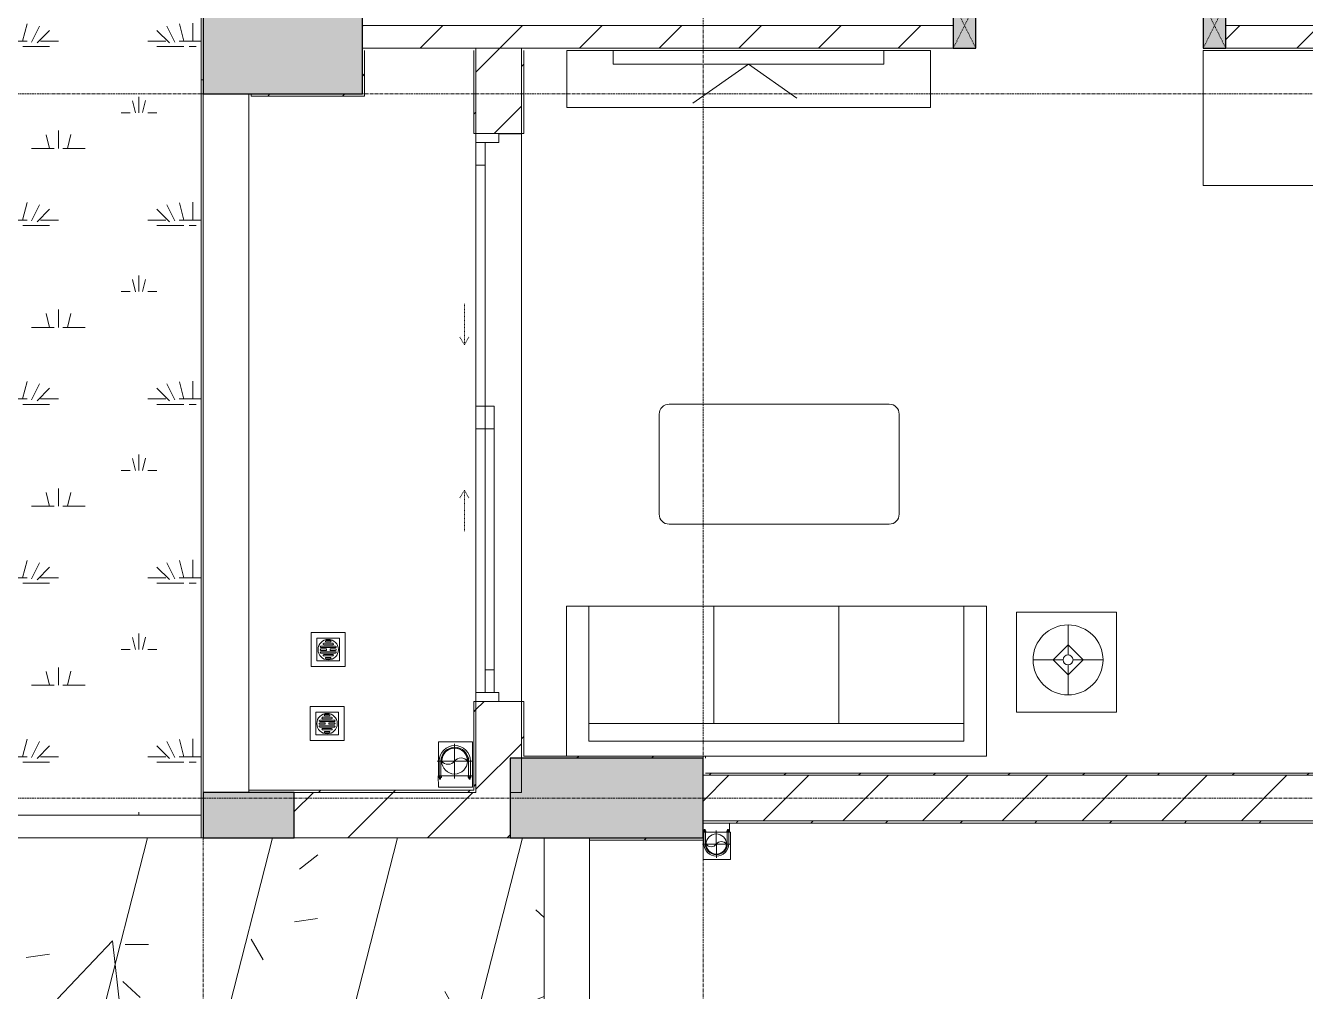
# Model space of a CAD drawing. Header units: millimetres. Extents: x 5121 to 246734, y -48180 to 129206.
# Drawn here: x 105171 to 110803, y 69086 to 73337 of the extents above; entities that cross this region are included whole.
import ezdxf

# ---------------------------------------------------------------- set-up
doc = ezdxf.new("R2010")
doc.units = ezdxf.units.MM
for name, pattern in [('Dash', [6, 3, -3]), ('Grid Line', [22.225, 12.7, -3.175, 3.175, -3.175]), ('IMPORT-CENTER _3_', [10.16, 6.35, -1.27, 1.27, -1.27])]:
    doc.linetypes.add(name, pattern=pattern)
for name, color, linetype, lineweight in [('0-1', 7, 'Continuous', 5), ('A-DETL-THIN', 151, 'Continuous', 9), ('A-DOOR', 31, 'Continuous', 9), ('A-DOOR-FRAM', 31, 'Continuous', 9), ('A-DOOR-HDLN', 31, 'Dash', 9), ('A-FLOR-1', 50, 'Continuous', 9), ('A-FLOR-PATT', 8, 'Continuous', 9), ('A-WALL', 113, 'Continuous', 9), ('A-WALL-1', 250, 'Continuous', 18), ('A-WALL-2', 50, 'Continuous', 9), ('A-WALL-FNSH-1', 50, 'Continuous', 9), ('A-WALL-PATT-1', 9, 'Continuous', 9), ('A-WALL-PATT-2', 50, 'Continuous', 9), ('A-WALL-PATT-3', 111, 'Continuous', 9), ('G-IMPT', 8, 'Continuous', 9), ('G-IMPT-2', 8, 'IMPORT-CENTER _3_', 9), ('I-FURN', 30, 'Continuous', 9), ('I-FURN-1', 253, 'Continuous', 9), ('M-EQPM', 50, 'Continuous', 9), ('M-EQPM-1', 253, 'Continuous', 9), ('S-COLS-1', 7, 'Continuous', 5), ('S-COLS-2', 10, 'Continuous', 25), ('S-COLS-3', 50, 'Continuous', 9), ('S-COLS-4', 253, 'Continuous', 9), ('S-COLS-HDLN-1', 50, 'Dash', 9), ('S-GRID-1', 1, 'Grid Line', 9)]:
    doc.layers.add(name, color=color, linetype=linetype, lineweight=lineweight)
pattern_1 = [(45, (0, 0), (-175.3625, 175.3625), [])]
pattern_2 = [(45, (0, 0), (-164.40233, 164.40233), [])]

# ---------------------------------------------------------------- blocks, each defined once
blk = doc.blocks.new('NCV_TKTC_KET CAU_rvt-1-TKCS_MB TỔNG THỂ TẦNG 1')
at = {"layer": 'S-COLS-1'}
for points in [[(106366.7, 73036.9), (106652.6, 73036.9), (106652.6, 73386.9), (105952.6, 73386.9), (105952.6, 73036.9), (106152.6, 73036.9)], [(107752.6, 69761.9), (108152.6, 69761.9), (108152.6, 70111.9), (107302.6, 70111.9), (107302.6, 69761.9), (107654.3, 69761.9)], [(105952.4, 69761.9), (106352.4, 69761.9), (106352.4, 69961.9), (105952.4, 69961.9), (105952.4, 69835.3)]]:
    blk.add_hatch(color=256, dxfattribs=at).paths.add_polyline_path(points)
at = {"layer": 'S-COLS-2'}
for p, q in [((105952.6, 73386.9), (105952.6, 73036.9)), ((106652.6, 73036.9), (106652.6, 73386.9)), ((105952.6, 73036.9), (106652.6, 73036.9)), ((108152.6, 70111.9), (107302.6, 70111.9)), ((107302.6, 70111.9), (107302.6, 69761.9)), ((108152.6, 69761.9), (108152.6, 70111.9)), ((106352.4, 69961.9), (105952.4, 69961.9)), ((105952.4, 69961.9), (105952.4, 69761.9)), ((106352.4, 69761.9), (106352.4, 69961.9)), ((105952.4, 69761.9), (106352.4, 69761.9)), ((107302.6, 69761.9), (108152.6, 69761.9))]:
    blk.add_line(p, q, dxfattribs=at)
blk = doc.blocks.new('HE BEP A1 - HE BEP A 2-842831-TKCS_MB TỔNG THỂ TẦNG 1')
at = {"layer": 'I-FURN'}
for p, q in [((662.4, 594.4), (0, 594.4)), ((0, 594.4), (0, 0)), ((662.4, 0), (662.4, 594.4)), ((662.4, 594.4), (3700, 594.4)), ((662.4, 0), (662.4, 594.4)), ((3700, 594.4), (3700, 0)), ((3700, 594.4), (3700, 0)), ((3175.6, 513.2), (2394, 513.2)), ((844.9, 120.7), (844.9, 476.9)), ((862.4, 494.4), (1706.9, 494.4)), ((1541.1, 452.3), (1528.6, 445.1)), ((1724.4, 476.9), (1724.4, 120.7)), ((2364, 483.2), (2364, 111.2)), ((3205.6, 483.2), (3205.6, 111.2)), ((876.4, 408.9), (1346.8, 408.9)), ((1298.3, 440.1), (924.9, 440.1)), ((1644.4, 423.2), (1459, 423.2)), ((1602.7, 313.4), (1523.8, 418.4)), ((1566.6, 443.1), (1618.1, 322.3)), ((2474.5, 410.3), (2470.1, 405.9)), ((2470.1, 405.9), (2499.2, 376.7)), ((2503.6, 381.1), (2474.5, 410.3)), ((2692.1, 413), (2663, 383.9)), ((2667.3, 379.5), (2696.5, 408.6)), ((2696.5, 408.6), (2692.1, 413)), ((2873.2, 408.6), (2877.5, 413)), ((2902.3, 379.5), (2873.2, 408.6)), ((2877.5, 413), (2906.7, 383.9)), ((3066, 381.1), (3095.1, 410.3)), ((3099.5, 405.9), (3070.4, 376.7)), ((3095.1, 410.3), (3099.5, 405.9)), ((871.5, 386.8), (871.5, 182.3)), ((871.5, 380.9), (1351.6, 380.9)), ((871.5, 352.9), (1351.6, 352.9)), ((1351.6, 182.3), (1351.6, 386.8)), ((1405.6, 369.9), (1405.6, 183.2)), ((1697.8, 183.2), (1697.8, 369.9)), ((2499.2, 376.7), (2503.6, 381.1)), ((2663, 383.9), (2667.3, 379.5)), ((2906.7, 383.9), (2902.3, 379.5)), ((3070.4, 376.7), (3066, 381.1)), ((871.5, 324.9), (1351.6, 324.9)), ((871.5, 296.9), (1351.6, 296.9)), ((1618.1, 322.3), (1602.7, 313.4)), ((871.5, 268.9), (1351.6, 268.9)), ((871.5, 240.9), (1351.6, 240.9)), ((871.5, 212.9), (1351.6, 212.9)), ((871.5, 184.9), (1351.6, 184.9)), ((2467.4, 188.3), (2496.5, 217.4)), ((2471.8, 183.9), (2467.4, 188.3)), ((2500.9, 213), (2471.8, 183.9)), ((2496.5, 217.4), (2500.9, 213)), ((2660.2, 215.8), (2664.6, 220.2)), ((2689.3, 186.7), (2660.2, 215.8)), ((2664.6, 220.2), (2693.7, 191.1)), ((2693.7, 191.1), (2689.3, 186.7)), ((2905, 220.2), (2875.9, 191.1)), ((2875.9, 191.1), (2880.3, 186.7)), ((2880.3, 186.7), (2909.4, 215.8)), ((2909.4, 215.8), (2905, 220.2)), ((3073.1, 217.4), (3068.7, 213)), ((3068.7, 213), (3097.9, 183.9)), ((3102.3, 188.3), (3073.1, 217.4)), ((3097.9, 183.9), (3102.3, 188.3)), ((877.9, 156.9), (1345.2, 156.9)), ((924.9, 128.9), (1298.3, 128.9)), ((1459, 129.9), (1644.4, 129.9)), ((2451.6, 122.3), (2451.6, 118.3)), ((2484.1, 122.3), (2451.6, 122.3)), ((2451.6, 118.3), (2484.1, 118.3)), ((2484.1, 118.3), (2484.1, 122.3)), ((3085.5, 118.3), (3085.5, 122.3)), ((3085.5, 122.3), (3118, 122.3)), ((3118, 118.3), (3085.5, 118.3)), ((3118, 122.3), (3118, 118.3)), ((1706.9, 103.2), (862.4, 103.2)), ((3175.6, 81.2), (2394, 81.2)), ((0, 0), (662.4, 0)), ((3700, 0), (662.4, 0))]:
    blk.add_line(p, q, dxfattribs=at)
for centre, radius in [((1485.9, 449.9), 17.8), ((1592.6, 449.9), 17.8), ((2581.9, 298.5), 142.6), ((2581.9, 298.5), 131.3), ((2987.7, 298.5), 142.6), ((2987.7, 298.5), 131.3), ((1552.8, 316.6), 22.2), ((2581.9, 298.5), 87.2), ((2581.9, 298.5), 43.6), ((2987.7, 298.5), 87.2), ((2987.7, 298.5), 43.6), ((2581.9, 298.5), 30.9), ((2987.7, 298.5), 30.9)]:
    blk.add_circle(centre, radius, dxfattribs=at)
for centre, radius, start, end in [((2394, 483.2), 30, 90, 180), ((3175.6, 483.2), 30, 360, 90), ((862.4, 476.9), 17.5, 90, 180), ((1549.9, 436.9), 17.8, 20.5379, 119.9521), ((1706.9, 476.9), 17.5, 0, 90), ((924.9, 386.8), 53.3, 90, 180), ((1298.3, 386.8), 53.3, 360, 90), ((1459, 369.9), 53.3, 90, 180), ((1537.5, 429.7), 17.8, 119.9521, 219.4618), ((1644.4, 369.9), 53.3, 360, 90), ((924.9, 182.3), 53.3, 180, 270), ((1298.3, 182.3), 53.3, 270, 360), ((1459, 183.2), 53.3, 180, 270), ((1644.4, 183.2), 53.3, 270, 360), ((862.4, 120.7), 17.5, 180, 270), ((1706.9, 120.7), 17.5, 270, 360), ((2485.1, 120.7), 33.5, 163.9419, 180), ((2485.1, 120.7), 33.5, 180, 196.0581), ((2476.6, 123.1), 24.7, 145.204, 163.9419), ((2467.8, 120.3), 11.6, 9.9102, 170.0898), ((2467.8, 120.3), 11.6, 189.7177, 350.2823), ((2471.3, 126.9), 18.1, 120.7976, 145.204), ((2467.9, 132.6), 11.5, 90, 120.7976), ((2467.9, 132.6), 11.5, 59.2024, 90), ((2464.5, 126.9), 18.1, 34.796, 59.2024), ((2459.1, 123.1), 24.7, 16.0581, 34.796), ((2450.6, 120.7), 33.5, 0, 16.0581), ((2450.6, 120.7), 33.5, 343.9419, 0), ((3119, 120.7), 33.5, 163.9419, 180), ((3119, 120.7), 33.5, 180, 196.0581), ((3110.5, 123.1), 24.7, 145.204, 163.9419), ((3105.2, 126.9), 18.1, 120.7976, 145.204), ((3101.8, 120.3), 11.6, 9.9102, 170.0898), ((3101.8, 120.3), 11.6, 189.7177, 350.2823), ((3101.8, 132.6), 11.5, 90, 120.7976), ((3101.8, 132.6), 11.5, 59.2024, 90), ((3098.4, 126.9), 18.1, 34.796, 59.2024), ((3093, 123.1), 24.7, 16.0581, 34.796), ((3084.5, 120.7), 33.5, 0, 16.0581), ((3084.5, 120.7), 33.5, 343.9419, 0), ((2394, 111.2), 30, 180, 270), ((2476.6, 118.2), 24.7, 196.0581, 214.796), ((2471.3, 114.5), 18.1, 214.796, 239.2024), ((2467.9, 108.8), 11.5, 239.2024, 270), ((2467.9, 108.8), 11.5, 270, 300.7976), ((2464.5, 114.5), 18.1, 300.7976, 325.204), ((2459.1, 118.2), 24.7, 325.204, 343.9419), ((3110.5, 118.2), 24.7, 196.0581, 214.796), ((3105.2, 114.5), 18.1, 214.796, 239.2024), ((3101.8, 108.8), 11.5, 239.2024, 270), ((3101.8, 108.8), 11.5, 270, 300.7976), ((3098.4, 114.5), 18.1, 300.7976, 325.204), ((3093, 118.2), 24.7, 325.204, 343.9419), ((3175.6, 111.2), 30, 270, 0)]:
    blk.add_arc(centre, radius, start, end, dxfattribs=at)
at = {"layer": 'I-FURN-1'}
for p, q in [((3700, 594.4), (0, 594.4)), ((0, 594.4), (0, 0)), ((3700, 0), (3700, 594.4)), ((0, 0), (3700, 0))]:
    blk.add_line(p, q, dxfattribs=at)
blk = doc.blocks.new('G1_SOF - BO TRU - 100x200-V76-TKCS_MB TỔNG THỂ TẦNG 1')
at = {"layer": 'S-COLS-3'}
blk.add_hatch(color=256, dxfattribs=at).paths.add_polyline_path([(50, 0), (50, 100), (-50, 100), (-50, -100), (50, -100)])
at = {"layer": 'S-COLS-2'}
for p, q in [((-50, 100), (-50, -100)), ((50, -100), (50, 100)), ((-50, -100), (50, -100))]:
    blk.add_line(p, q, dxfattribs=at)
at = {"layer": 'S-COLS-HDLN-1'}
for p, q in [((50, 100), (-50, -100)), ((-50, 100), (50, -100))]:
    blk.add_line(p, q, dxfattribs=at)
blk = doc.blocks.new('G1_SOF - BO TRU - 100x200-V74-TKCS_MB TỔNG THỂ TẦNG 1')
at = {"layer": 'S-COLS-3'}
blk.add_hatch(color=256, dxfattribs=at).paths.add_polyline_path([(50, -100), (50, 100), (-50, 100), (-50, -100), (-44.8, -100)])
at = {"layer": 'S-COLS-2'}
for p, q in [((50, 100), (-50, 100)), ((-50, 100), (-50, -100)), ((50, -100), (50, 100)), ((-50, -100), (50, -100))]:
    blk.add_line(p, q, dxfattribs=at)
at = {"layer": 'S-COLS-HDLN-1'}
for p, q in [((50, 100), (-50, -100)), ((-50, 100), (50, -100))]:
    blk.add_line(p, q, dxfattribs=at)
blk = doc.blocks.new('LOBBY_SOFA_1 - LOBBY_SOFA_1-V144-TKCS_MB TỔNG THỂ TẦNG 1')
at = {"layer": 'I-FURN'}
for p, q in [((-2556, 0), (-2556, -660)), ((-1320, 0), (-2556, 0)), ((-708, -660), (-708, 0)), ((-2457, -66), (-2457, -660)), ((-807, -66), (-2457, -66)), ((-807, -660), (-807, -66)), ((-807, -143), (-2457, -143)), ((-1907, -143), (-1907, -660)), ((-1357, -143), (-1357, -660)), ((-3128.2, -193.5), (-2688.2, -193.5)), ((-3128.2, -633.5), (-3128.2, -193.5)), ((-2688.2, -193.5), (-2688.2, -633.5)), ((-2915.4, -269), (-2915.4, -401)), ((-2915.4, -357), (-2981.4, -423)), ((-2849.4, -423), (-2915.4, -357)), ((-2937.4, -423), (-3069.4, -423)), ((-2981.4, -423), (-2915.4, -489)), ((-2915.4, -489), (-2849.4, -423)), ((-2915.4, -445), (-2915.4, -577)), ((-2893.4, -423), (-2761.4, -423)), ((-2688.2, -633.5), (-3128.2, -633.5)), ((-2556, -660), (-708, -660)), ((-2172.3, -1064.5), (-2172.3, -1504.5)), ((-1160.3, -1020.5), (-2128.3, -1020.5)), ((-1116.3, -1504.5), (-1116.3, -1064.5)), ((-2128.3, -1548.5), (-1160.3, -1548.5))]:
    blk.add_line(p, q, dxfattribs=at)
for radius in [154, 22]:
    blk.add_circle((-2915.4, -423), radius, dxfattribs=at)
for centre, start, end in [((-2128.3, -1064.5), 90, 180), ((-1160.3, -1064.5), 0, 90), ((-2128.3, -1504.5), 180, 270), ((-1160.3, -1504.5), 270, 0)]:
    blk.add_arc(centre, 44, start, end, dxfattribs=at)
at = {"layer": 'I-FURN-1'}
for p, q in [((-1320, 0), (-2556, 0)), ((-2556, 0), (-2556, -660)), ((-708, -660), (-708, 0)), ((-2688.2, -193.5), (-3128.2, -193.5)), ((-3128.2, -193.5), (-3128.2, -633.5)), ((-2688.2, -633.5), (-2688.2, -193.5)), ((-3128.2, -633.5), (-2688.2, -633.5)), ((-2556, -660), (-708, -660)), ((-2172.3, -1064.5), (-2172.3, -1504.5)), ((-1160.3, -1020.5), (-2128.3, -1020.5)), ((-1116.3, -1504.5), (-1116.3, -1064.5)), ((-2128.3, -1548.5), (-1160.3, -1548.5))]:
    blk.add_line(p, q, dxfattribs=at)
for centre, start, end in [((-2128.3, -1064.5), 90, 180), ((-1160.3, -1064.5), 0, 90), ((-2128.3, -1504.5), 180, 270), ((-1160.3, -1504.5), 270, 0)]:
    blk.add_arc(centre, 44, start, end, dxfattribs=at)
blk = doc.blocks.new('RES_BAN AN - RES_BAN AN-V101-TKCS_MB TỔNG THỂ TẦNG 1')
at = {"layer": 'I-FURN-1'}
for p, q in [((1600, 0), (0, 0)), ((0, 0), (0, -250)), ((1600, -250), (1600, 0)), ((0, -250), (1600, -250))]:
    blk.add_line(p, q, dxfattribs=at)
blk = doc.blocks.new('KE TIVI-2 - KE TIVI-2-V102-TKCS_MB TỔNG THỂ TẦNG 1')
at = {"layer": 'I-FURN-1'}
for p, q in [((-595.6, 0), (-595.6, -60)), ((595.6, 0), (-595.6, 0)), ((595.6, -60), (595.6, 0)), ((-595.6, -60), (595.6, -60)), ((0, -60), (-245.7, -232.1)), ((213, -209.1), (0, -60))]:
    blk.add_line(p, q, dxfattribs=at)
blk = doc.blocks.new('THU NUOC - THU NUOC-V73-TKCS_MB TỔNG THỂ TẦNG 1')
at = {"layer": 'M-EQPM-1'}
for p, q in [((-66.3, -70.6), (-66.3, 79.4)), ((-66.3, 79.4), (83.7, 79.4)), ((83.7, 79.4), (83.7, -70.6)), ((58.7, 54.4), (-41.3, 54.4)), ((-41.3, 54.4), (-41.3, -45.6)), ((-23.3, 19.6), (40.9, 19.6)), ((40.9, 13.6), (-23.3, 13.6)), ((-23.3, 7.2), (0.7, 7.2)), ((0.7, 1.2), (-23.3, 1.2)), ((-11, 32.1), (28.5, 32.1)), ((28.5, 26.1), (-11, 26.1)), ((-1.1, 44.5), (18.5, 44.5)), ((18.5, 38.5), (-1.1, 38.5)), ((0.7, 7.2), (0.7, 1.2)), ((16.7, 1.2), (16.7, 7.2)), ((16.7, 7.2), (40.9, 7.2)), ((40.9, 1.2), (16.7, 1.2)), ((58.7, -45.6), (58.7, 54.4)), ((-41.3, -45.6), (58.7, -45.6)), ((-23.3, -4.8), (40.9, -4.8)), ((40.9, -10.8), (-23.3, -10.8)), ((-11, -17.3), (28.5, -17.3)), ((28.5, -23.3), (-11, -23.3)), ((-1.1, -29.6), (18.5, -29.6)), ((18.5, -35.6), (-1.1, -35.6)), ((83.7, -70.6), (-66.3, -70.6))]:
    blk.add_line(p, q, dxfattribs=at)
for centre, radius, start, end in [((8.7, 4.4), 45, 0, 180), ((8.7, 4.4), 45, 360, 180), ((8.7, 4.4), 45, 180, 0), ((8.7, 4.4), 45, 180, 360), ((-23.3, 16.6), 3, 90, 270), ((-23.3, 4.2), 3, 90, 270), ((-11, 29.1), 3, 90, 270), ((-1.1, 41.5), 3, 90, 270), ((18.5, 41.5), 3, 270, 90), ((28.5, 29.1), 3, 270, 90), ((40.9, 16.6), 3, 270, 90), ((40.9, 4.2), 3, 270, 90), ((-23.3, -7.8), 3, 90, 270), ((-11, -20.3), 3, 90, 270), ((-1.1, -32.6), 3, 90, 270), ((18.5, -32.6), 3, 270, 90), ((28.5, -20.3), 3, 270, 90), ((40.9, -7.8), 3, 270, 90)]:
    blk.add_arc(centre, radius, start, end, dxfattribs=at)
blk = doc.blocks.new('NCV_TKTC_TANG 1_rvt-1-TKCS_MB TỔNG THỂ TẦNG 1')
at = {"layer": 'A-WALL-PATT-1'}
h = blk.add_hatch(dxfattribs=at)
h.set_pattern_fill('FP_2', color=256, style=0, pattern_type=2)
h.set_pattern_definition(pattern_1)
h.paths.add_polyline_path([(106652.6, 73236.9), (109252.6, 73236.9), (109252.6, 73336.9), (106652.6, 73336.9)])
h = blk.add_hatch(dxfattribs=at)
h.set_pattern_fill('FP_2', color=256, style=0, pattern_type=2)
h.set_pattern_definition(pattern_1)
h.paths.add_polyline_path([(112166.6, 73236.9), (112252.6, 73236.9), (112252.6, 73336.9), (110452.6, 73336.9), (110452.6, 73236.9), (111922.9, 73236.9)])
at = {"layer": 'A-WALL-PATT-2'}
h = blk.add_hatch(dxfattribs=at)
h.set_pattern_fill('FP_10', color=256, style=0, pattern_type=2)
h.set_pattern_definition(pattern_2)
h.paths.add_polyline_path([(106662.6, 73036.9), (106662.6, 73226.9), (106652.6, 73226.9), (106652.6, 73036.9)])
h = blk.add_hatch(dxfattribs=at)
h.set_pattern_fill('FP_10', color=256, style=0, pattern_type=2)
h.set_pattern_definition(pattern_2)
h.paths.add_polyline_path([(107152.6, 69961.9), (107152.4, 70362.4), (107142.6, 70361.9), (107142.6, 69961.9)])
h.paths.add_polyline_path([(107152.6, 72862.4), (107149.7, 73226.9), (107142.6, 73226.9), (107142.6, 72862.4)])
h = blk.add_hatch(dxfattribs=at)
h.set_pattern_fill('FP_10', color=256, style=0, pattern_type=2)
h.set_pattern_definition(pattern_2)
h.paths.add_polyline_path([(107362.6, 70121.9), (107362.6, 70362.4), (107352.6, 70361.9), (107352.6, 70121.9)])
h.paths.add_polyline_path([(107362.6, 72862.4), (107362.6, 73226.9), (107352.6, 73226.9), (107352.6, 72862.4)])
h = blk.add_hatch(dxfattribs=at)
h.set_pattern_fill('FP_10', color=256, style=0, pattern_type=2)
h.set_pattern_definition(pattern_2)
h.paths.add_polyline_path([(106162.6, 73026.9), (106662.6, 73026.9), (106662.6, 73036.9), (106162.6, 73036.9)])
h = blk.add_hatch(dxfattribs=at)
h.set_pattern_fill('FP_10', color=256, style=0, pattern_type=2)
h.set_pattern_definition(pattern_2)
h.paths.add_polyline_path([(107390.6, 70111.9), (108162.6, 70111.9), (108159.6, 70121.9), (107352.6, 70121.9), (107352.6, 70111.9)])
h = blk.add_hatch(dxfattribs=at)
h.set_pattern_fill('FP_10', color=256, style=0, pattern_type=2)
h.set_pattern_definition(pattern_2)
h.paths.add_polyline_path([(111542.6, 70036.9), (111542.6, 70046.9), (108162.6, 70046.9), (108162.6, 70036.9), (111305.6, 70036.9)])
h = blk.add_hatch(dxfattribs=at)
h.set_pattern_fill('FP_10', color=256, style=0, pattern_type=2)
h.set_pattern_definition(pattern_2)
h.paths.add_polyline_path([(106366.7, 69961.9), (107142.6, 69961.9), (107142.6, 69971.9), (106152.6, 69971.9), (106152.6, 69961.9), (106352.4, 69961.9)])
h = blk.add_hatch(dxfattribs=at)
h.set_pattern_fill('FP_10', color=256, style=0, pattern_type=2)
h.set_pattern_definition(pattern_2)
h.paths.add_polyline_path([(111052.6, 69826.9), (111552.6, 69826.9), (111552.6, 69836.9), (108152.6, 69835.3), (108152.6, 69826.9), (110352.6, 69826.9)])
h = blk.add_hatch(dxfattribs=at)
h.set_pattern_fill('FP_10', color=256, style=0, pattern_type=2)
h.set_pattern_definition(pattern_2)
h.paths.add_polyline_path([(108148.1, 69751.9), (108152.6, 69751.9), (108152.6, 69761.9), (107652.6, 69761.9), (107652.6, 69751.9), (107752.6, 69751.9)])
at = {"layer": 'A-FLOR-1'}
for p, q in [((107352.6, 72860.3), (107252.6, 72860.3)), ((107352.6, 72861.9), (107352.6, 70362.4)), ((107352.6, 70362.4), (107352.6, 72860.3)), ((107152.6, 71561.9), (107152.6, 70401.9))]:
    blk.add_line(p, q, dxfattribs=at)
at = {"layer": 'A-WALL-1'}
for p, q in [((109252.6, 73336.9), (106652.6, 73336.9)), ((106652.6, 73336.9), (106652.6, 73236.9)), ((112252.6, 73336.9), (110452.6, 73336.9)), ((106652.6, 73236.9), (109252.6, 73236.9)), ((106652.6, 73226.9), (106652.6, 73036.9)), ((106662.6, 73036.9), (106662.6, 73226.9)), ((107142.6, 73226.9), (107142.6, 72862.4)), ((107152.6, 72862.4), (107152.6, 73226.9)), ((107352.6, 73226.9), (107352.6, 72862.4)), ((107362.6, 72862.4), (107362.6, 73226.9)), ((110452.6, 73236.9), (112252.6, 73236.9)), ((106652.6, 73036.9), (106162.6, 73036.9)), ((106162.6, 73036.9), (106162.6, 73026.9)), ((106162.6, 73026.9), (106662.6, 73026.9)), ((106662.6, 73026.9), (106662.6, 73036.9)), ((107142.6, 72862.4), (107152.6, 72862.4)), ((107352.6, 72862.4), (107362.6, 72862.4)), ((107142.6, 70362.4), (107142.6, 69971.9)), ((107152.6, 70362.4), (107142.6, 70362.4)), ((107152.6, 69961.9), (107152.6, 70361.9)), ((107352.6, 70362.4), (107352.6, 70121.9)), ((107362.6, 70362.4), (107352.6, 70362.4)), ((107362.6, 70121.9), (107362.6, 70362.4)), ((107352.6, 70121.9), (107352.6, 70111.9)), ((108162.6, 70121.9), (107362.6, 70121.9)), ((108162.6, 70111.9), (108162.6, 70121.9)), ((107352.6, 70111.9), (108152.6, 70111.9)), ((111542.6, 70046.9), (108162.6, 70046.9)), ((108162.6, 70036.9), (111542.6, 70036.9)), ((107142.6, 69971.9), (106152.6, 69971.9)), ((106152.6, 69971.9), (106152.6, 69961.9)), ((106152.6, 69961.9), (107142.6, 69961.9)), ((107142.6, 69961.9), (107152.6, 69961.9)), ((111552.6, 69836.9), (108152.6, 69836.9)), ((108152.6, 69836.9), (108152.6, 69826.9)), ((108162.6, 69826.9), (111542.6, 69826.9)), ((108152.6, 69761.9), (107652.6, 69761.9)), ((107652.6, 69761.9), (107652.6, 69751.9)), ((107652.6, 69751.9), (108152.6, 69751.9))]:
    blk.add_line(p, q, dxfattribs=at)
at = {"layer": 'A-WALL-2'}
for p, q in [((107452.6, 68636.9), (107452.6, 69761.9)), ((107652.6, 69751.9), (107652.6, 68636.9))]:
    blk.add_line(p, q, dxfattribs=at)
at = {"layer": 'I-FURN-1'}
for name, p in [('RES_BAN AN - RES_BAN AN-V101-TKCS_MB TỔNG THỂ TẦNG 1', (107552.2, 73226.9)), ('KE TIVI-2 - KE TIVI-2-V102-TKCS_MB TỔNG THỂ TẦNG 1', (108352.2, 73226.9)), ('HE BEP A1 - HE BEP A 2-842831-TKCS_MB TỔNG THỂ TẦNG 1', (110352.6, 72632.6))]:
    blk.add_blockref(name, p, dxfattribs=at)
at = {"layer": 'I-FURN-1', "rotation": 180}
blk.add_blockref('LOBBY_SOFA_1 - LOBBY_SOFA_1-V144-TKCS_MB TỔNG THỂ TẦNG 1', (106842.6, 70121.9), dxfattribs=at)
at = {"layer": 'M-EQPM-1'}
blk.add_blockref('THU NUOC - THU NUOC-V73-TKCS_MB TỔNG THỂ TẦNG 1', (106493.8, 70585.8), dxfattribs=at)
at = {"layer": 'S-COLS-4'}
for name, p in [('G1_SOF - BO TRU - 100x200-V76-TKCS_MB TỔNG THỂ TẦNG 1', (109302.6, 73336.9)), ('G1_SOF - BO TRU - 100x200-V74-TKCS_MB TỔNG THỂ TẦNG 1', (110402.6, 73336.9))]:
    blk.add_blockref(name, p, dxfattribs=at)
blk = doc.blocks.new('TKTC_XREF_251221_MB TANG 1 - TKTC_XREF_260130_MB TANG 1_dwg_THU NUOC - THU NUOC-444531-TKCS_MB TẦNG 1-4202120-TKCS_MB TỔNG THỂ TẦNG 1')
at = {"layer": 'M-EQPM'}
for p, q in [((-23.3, 10.8), (40.9, 10.8)), ((40.9, 4.8), (-23.3, 4.8)), ((-11, 23.3), (28.5, 23.3)), ((28.5, 17.3), (-11, 17.3)), ((-1.1, 35.6), (18.5, 35.6)), ((18.5, 29.6), (-1.1, 29.6)), ((-23.3, -13.6), (40.9, -13.6)), ((40.9, -19.6), (-23.3, -19.6)), ((-11, -26.1), (28.5, -26.1)), ((28.5, -32.1), (-11, -32.1)), ((-1.1, -38.5), (18.5, -38.5)), ((18.5, -44.5), (-1.1, -44.5))]:
    blk.add_line(p, q, dxfattribs=at)
at = {"layer": 'M-EQPM', "flags": 128}
for points in [[(83.7, -79.4), (83.7, 70.6), (-66.3, 70.6), (-66.3, -79.4)], [(58.7, -54.4), (58.7, 45.6), (-41.3, 45.6), (-41.3, -54.4)]]:
    blk.add_lwpolyline(points, close=True, dxfattribs=at)
for points in [[(-23.3, -1.2), (0.7, -1.2), (0.7, -7.2), (-23.3, -7.2)], [(40.9, -7.2), (16.7, -7.2), (16.7, -1.2), (40.9, -1.2)]]:
    blk.add_lwpolyline(points, dxfattribs=at)
at = {"layer": 'M-EQPM'}
for centre, radius, start, end in [((8.7, -4.4), 45, 360, 180), ((8.7, -4.4), 45, 360, 180), ((-23.3, 7.8), 3, 90, 270), ((-11, 20.3), 3, 90, 270), ((-1.1, 32.6), 3, 90, 270), ((18.5, 32.6), 3, 270, 90), ((28.5, 20.3), 3, 270, 90), ((40.9, 7.8), 3, 270, 90), ((8.7, -4.4), 45, 180, 360), ((8.7, -4.4), 45, 180, 360), ((-23.3, -4.2), 3, 90, 270), ((-23.3, -16.6), 3, 90, 270), ((-11, -29.1), 3, 90, 270), ((-1.1, -41.5), 3, 90, 270), ((18.5, -41.5), 3, 270, 90), ((28.5, -29.1), 3, 270, 90), ((40.9, -4.2), 3, 270, 90), ((40.9, -16.6), 3, 270, 90)]:
    blk.add_arc(centre, radius, start, end, dxfattribs=at)
blk = doc.blocks.new('TKTC_XREF_251221_MB TANG 1 - TKTC_XREF_260130_MB TANG 1_dwg_CUM U_DN100-V206-TKCS_MB TỔNG THỂ TẦNG 1')
at = {"layer": 'G-IMPT'}
for p, q in [((-79.1, 66.6), (-79.1, 63.4)), ((-76.6, 66.6), (-76.6, 63.4)), ((-74.6, 66.6), (-74.6, 63.4)), ((-72.7, 69.3), (-72.7, 60.7)), ((-66.9, 67.9), (-71.7, 67.9)), ((-66.9, 62.1), (-71.7, 62.1)), ((-65, 69), (0, 69)), ((-79.1, -63.4), (-79.1, -66.6)), ((-76.6, -63.4), (-76.6, -66.6)), ((-74.6, -63.4), (-74.6, -66.6)), ((-72.7, -60.7), (-72.7, -69.3)), ((-66.9, -62.1), (-71.7, -62.1)), ((-66.9, -67.9), (-71.7, -67.9)), ((-65, -69), (0, -69))]:
    blk.add_line(p, q, dxfattribs=at)
at = {"layer": 'G-IMPT', "flags": 128}
for points in [[(-66.9, 70.8), (-66.9, 72.7), (-65, 72.7), (-65, 57.3), (-66.9, 57.3), (-66.9, 59.2)], [(-72.7, 67.6), (-78.1, 67.6), (-78.1, 62.4), (-72.7, 62.4)], [(-71.7, 59.2), (-66.9, 59.2), (-66.9, 70.8), (-71.7, 70.8)], [(-65, 61), (0, 61), (0, 57)], [(-72.7, -62.4), (-78.1, -62.4), (-78.1, -67.6), (-72.7, -67.6)], [(-71.7, -70.8), (-66.9, -70.8), (-66.9, -59.2), (-71.7, -59.2)], [(-66.9, -59.2), (-66.9, -57.3), (-65, -57.3), (-65, -72.7), (-66.9, -72.7), (-66.9, -70.8)], [(-65, -61), (0, -61), (0, -57)]]:
    blk.add_lwpolyline(points, dxfattribs=at)
at = {"layer": 'G-IMPT'}
for centre, radius, start, end in [((-78.1, 66.6), 0.96, 90, 180), ((-78.1, 63.4), 0.96, 180, 270), ((-71.1, 69.3), 1.56, 112.61986, 247.38014), ((-67.9, 65), 4.8, 143.1301, 216.8699), ((-71.1, 60.7), 1.56, 112.61986, 247.38014), ((0, 0), 69, 270, 90), ((0, 0), 61, 270, 90), ((0, 0), 57, 270, 90), ((-78.1, -63.4), 0.96, 90, 180), ((-78.1, -66.6), 0.96, 180, 270), ((-71.1, -60.7), 1.56, 112.61986, 247.38014), ((-67.9, -65), 4.8, 143.1301, 216.8699), ((-71.1, -69.3), 1.56, 112.61986, 247.38014)]:
    blk.add_arc(centre, radius, start, end, dxfattribs=at)
blk = doc.blocks.new('TKTC_XREF_251221_MB TANG 1 - TKTC_XREF_260130_MB TANG 1_dwg_$cc-4202114-TKCS_MB TỔNG THỂ TẦNG 1')
at = {"layer": 'G-IMPT'}
blk.add_circle((0, 0), 0.5, dxfattribs=at)
for centre, radius, start, end in [((0, 0), 0.5, 90, 270), ((0.188, 0.25), 0.313, 126.8699, 233.1301), ((-0.188, -0.25), 0.313, 306.8699, 53.1301)]:
    blk.add_arc(centre, radius, start, end, dxfattribs=at)
at = {"layer": 'G-IMPT-2'}
for p, q in [((0, -0.673), (0, 0.673)), ((-0.673, 0), (0.673, 0))]:
    blk.add_line(p, q, dxfattribs=at)
blk = doc.blocks.new('TKTC_XREF_251221_MB TANG 1 - TKTC_XREF_260130_MB TANG 1_dwg_CUM U_DN100-V207-TKCS_MB TỔNG THỂ TẦNG 1')
at = {"layer": 'G-IMPT'}
blk.add_hatch(color=256, dxfattribs=at).paths.add_polyline_path([(0, 61), (0, 57), (25.4, 50.7), (36.6, 43.1), (47.8, 30.5), (54.6, 15.8), (55.1, 14.6), (57, 0), (52.8, -20.2), (43.1, -36.6), (30.5, -47.8), (15.8, -54.6), (14.7, -55.1), (0, -58.9), (0, -61), (28.5, -53.7), (40.3, -45.3), (45.3, -40.3), (53.7, -28.5), (59.1, -14.8), (61, 0), (53.7, 28.5), (45.3, 40.3), (32.5, 51.3), (25.1, 55), (14.8, 59.1)])
for p, q in [((-79.1, 66.6), (-79.1, 63.4)), ((-76.6, 66.6), (-76.6, 63.4)), ((-74.6, 66.6), (-74.6, 63.4)), ((-72.7, 69.3), (-72.7, 60.7)), ((-66.9, 67.9), (-71.7, 67.9)), ((-66.9, 62.1), (-71.7, 62.1)), ((-65, 69), (0, 69)), ((-79.1, -63.4), (-79.1, -66.6)), ((-76.6, -63.4), (-76.6, -66.6)), ((-74.6, -63.4), (-74.6, -66.6)), ((-72.7, -60.7), (-72.7, -69.3)), ((-66.9, -62.1), (-71.7, -62.1)), ((-66.9, -67.9), (-71.7, -67.9)), ((-65, -69), (0, -69))]:
    blk.add_line(p, q, dxfattribs=at)
at = {"layer": 'G-IMPT', "flags": 128}
for points in [[(-72.7, 67.6), (-78.1, 67.6), (-78.1, 62.4), (-72.7, 62.4)], [(-71.7, 59.2), (-66.9, 59.2), (-66.9, 70.8), (-71.7, 70.8)], [(-66.9, 70.8), (-66.9, 72.7), (-65, 72.7), (-65, 57.3), (-66.9, 57.3), (-66.9, 59.2)], [(-65, 61), (0, 61), (0, 57)], [(-72.7, -62.4), (-78.1, -62.4), (-78.1, -67.6), (-72.7, -67.6)], [(-71.7, -70.8), (-66.9, -70.8), (-66.9, -59.2), (-71.7, -59.2)], [(-66.9, -59.2), (-66.9, -57.3), (-65, -57.3), (-65, -72.7), (-66.9, -72.7), (-66.9, -70.8)], [(-65, -61), (0, -61), (0, -57)]]:
    blk.add_lwpolyline(points, dxfattribs=at)
at = {"layer": 'G-IMPT'}
for centre, radius, start, end in [((-78.1, 66.6), 0.96, 90, 180), ((-78.1, 63.4), 0.96, 180, 270), ((-71.1, 69.3), 1.56, 112.6199, 247.3801), ((-67.9, 65), 4.8, 143.1301, 216.8699), ((-71.1, 60.7), 1.56, 112.6199, 247.3801), ((0, 0), 69, 270, 90), ((0, 0), 61, 270, 90), ((0, 0), 57, 270, 90), ((-78.1, -63.4), 0.96, 90, 180), ((-78.1, -66.6), 0.96, 180, 270), ((-71.1, -60.7), 1.56, 112.6199, 247.3801), ((-67.9, -65), 4.8, 143.1301, 216.8699), ((-71.1, -69.3), 1.56, 112.6199, 247.3801)]:
    blk.add_arc(centre, radius, start, end, dxfattribs=at)
blk = doc.blocks.new('TKTC_XREF_251221_MB TANG 1 - TKTC_XREF_260130_MB TANG 1_dwg_$cc-V296-TKCS_MB TỔNG THỂ TẦNG 1')
at = {"layer": 'G-IMPT'}
blk.add_circle((0, 0), 0.5, dxfattribs=at)
for centre, radius, start, end in [((0, 0), 0.5, 90, 270), ((0.188, 0.25), 0.313, 126.8699, 233.1301), ((-0.188, -0.25), 0.313, 306.8699, 53.1301)]:
    blk.add_arc(centre, radius, start, end, dxfattribs=at)
at = {"layer": 'G-IMPT-2'}
for p, q in [((0, -0.673), (0, 0.673)), ((-0.673, 0), (0.673, 0))]:
    blk.add_line(p, q, dxfattribs=at)
blk = doc.blocks.new('TKTC_XREF_251221_MB TANG 1 - TKTC_XREF_260130_MB TANG 1_dwg-4202109-TKCS_MB TỔNG THỂ TẦNG 1')
at = {"layer": 'G-IMPT'}
blk.add_line((-94999.2, -331594.7), (-94999.2, -331679.8), dxfattribs=at)
at = {"layer": 'G-IMPT', "flags": 128}
blk.add_lwpolyline([(-96164.7, -331311.9), (-96164.7, -331162.2), (-96014.3, -331162.2), (-96014.3, -331311.9)], close=True, dxfattribs=at)
for points in [[(-96014.2, -331362), (-96014.5, -331312), (-96164.9, -331312), (-96164.6, -331361.8), (-96014.2, -331361.8)], [(-94999.1, -331559.8), (-94883.3, -331559.8), (-94883.3, -331519.8), (-94999.1, -331519.8)], [(-94999.2, -331679.8), (-94879.7, -331679.8), (-94879.7, -331559.8), (-94999.1, -331559.8)]]:
    blk.add_lwpolyline(points, dxfattribs=at)
blk.add_blockref('TKTC_XREF_251221_MB TANG 1 - TKTC_XREF_260130_MB TANG 1_dwg_THU NUOC - THU NUOC-444531-TKCS_MB TẦNG 1-4202120-TKCS_MB TỔNG THỂ TẦNG 1', (-96663, -331077.7))
for name, p, xscale, yscale, zscale, rotation in [('TKTC_XREF_251221_MB TANG 1 - TKTC_XREF_260130_MB TANG 1_dwg_$cc-V296-TKCS_MB TỔNG THỂ TẦNG 1', (-96093.2, -331247), 113.7150000000073, 113.7150000000073, 113.7150000000073, 269.9990086637467), ('TKTC_XREF_251221_MB TANG 1 - TKTC_XREF_260130_MB TANG 1_dwg_CUM U_DN100-V207-TKCS_MB TỔNG THỂ TẦNG 1', (-96092.3, -331247), 0.9975000000000007, 0.9975000000000007, 0.9975000000000007, 90.00099133829464), ('TKTC_XREF_251221_MB TANG 1 - TKTC_XREF_260130_MB TANG 1_dwg_$cc-4202114-TKCS_MB TỔNG THỂ TẦNG 1', (-94941.7, -331612.6), 90.00000000005122, 90.00000000005122, 90.00000000005122, 90.37402677993775)]:
    blk.add_blockref(name, p, dxfattribs=dict(xscale=xscale, yscale=yscale, zscale=zscale, rotation=rotation))
at = {"extrusion": (0, 0, -1), "xscale": 0.7894736842105242, "yscale": 0.7894736842105242, "zscale": -0.7894736842105242, "rotation": 269.9999999984438}
blk.add_blockref('TKTC_XREF_251221_MB TANG 1 - TKTC_XREF_260130_MB TANG 1_dwg_CUM U_DN100-V206-TKCS_MB TỔNG THỂ TẦNG 1', (94941.5, -331611.1), dxfattribs=at)
blk = doc.blocks.new('TKTC_XREF_251221_MB TANG 1 - TKTC_XREF_251221_MB TANG 1-2038492-TKCS_MB TỔNG THỂ TẦNG 1')
blk.add_blockref('TKTC_XREF_251221_MB TANG 1 - TKTC_XREF_260130_MB TANG 1_dwg-4202109-TKCS_MB TỔNG THỂ TẦNG 1', (169499.1, 384109.7))
blk = doc.blocks.new('DEG_02-DEG_03 - DEG_02-2500x2400mm-CỬA ĐI 02 CÁNH TRƯỢT-841416-TKCS_MB TỔNG THỂ TẦNG 1')
at = {"layer": 'A-DOOR'}
for p, q in [((-50, -60), (-50, -20)), ((-50, -20), (50, -20)), ((50, -20), (50, -60)), ((1110, -20), (50, -20)), ((1110, -60), (1110, -20)), ((1110, -20), (1210, -20)), ((1210, -20), (1210, -60)), ((-1210, -100), (-1210, -60)), ((-1210, -60), (-1110, -60)), ((-1110, -100), (-1210, -100)), ((-1110, -60), (-1110, -100)), ((-50, -60), (-1110, -60)), ((-1110, -100), (-50, -100)), ((50, -60), (-50, -60)), ((-50, -100), (-50, -60)), ((-50, -60), (50, -60)), ((50, -100), (-50, -100)), ((50, -60), (1110, -60)), ((50, -60), (50, -100)), ((1210, -60), (1110, -60))]:
    blk.add_line(p, q, dxfattribs=at)
at = {"layer": 'A-DOOR-FRAM'}
for p, q in [((-1250, 0), (-1210, 0)), ((-1250, -100), (-1250, 0)), ((-1210, 0), (-1210, -100)), ((1210, -100), (1210, 0)), ((1210, 0), (1250, 0)), ((1250, 0), (1250, -100)), ((-1210, -100), (-1250, -100)), ((1250, -100), (1210, -100))]:
    blk.add_line(p, q, dxfattribs=at)
at = {"layer": 'A-DOOR-HDLN'}
for p, q in [((-500.4, -151.1), (-320.4, -151.1)), ((-320.4, -151.1), (-355, -131.1)), ((-320.4, -151.1), (-355, -171.1)), ((320.4, -151.1), (355, -131.1)), ((320.4, -151.1), (355, -171.1)), ((500.4, -151.1), (320.4, -151.1))]:
    blk.add_line(p, q, dxfattribs=at)

msp = doc.modelspace()

# ---------------------------------------------------------------- hatches: boundary and pattern name
at = {"layer": 'A-FLOR-PATT'}
h = msp.add_hatch(dxfattribs=at)
h.set_pattern_fill('FP_23', color=256, style=0, pattern_type=2)
h.set_pattern_definition([(0, (236.2, 15.75), (787.4, 787.4), [118.11, -23.622, 31.496, -23.622, -590.55]), (0, (236.2, 15.75), (787.4, 787.4), [-196.85, 118.11, -472.44]), (0, (196.85, 39.4), (787.4, 787.4), [78.74, -59.055, 118.11, -59.055, -472.44]), (0, (196.85, 39.4), (787.4, 787.4), [-314.96, 78.74, -393.7]), (0, (472.44, 354.3), (787.4, 787.4), [98.425, -39.37, 98.425, -551.18]), (0, (78.74, 511.8), (787.4, 787.4), [39.37, -78.74, 39.37, -629.92]), (90, (157.5, 511.8), (-787.4, 787.4), [70.866, -716.534]), (90, (393.7, 39.4), (-787.4, 787.4), [78.74, -708.66]), (90, (590.55, 354.3), (-787.4, 787.4), [78.74, -708.66]), (45, (496.06, 31.5), (0, 787.4002), [78.74, -1034.812]), (135, (291.34, 31.5), (-787.4002, 6e-14), [78.74, -1034.812]), (63.435, (472.44, 35.43), (-0.0007, 787.4), [78.74, -1681.94]), (75.964, (433.07, 39.37), (-0.00383, 787.3999), [78.74, -3167.793]), (75.964, (629.92, 354.33), (-0.00383, 787.3999), [62.992, -3183.541]), (75.964, (173.23, 511.81), (-0.00383, 787.3999), [55.118, -3191.415]), (104.036, (354.33, 39.37), (0.00383, 787.3999), [78.74, -3167.793]), (104.036, (551.18, 354.33), (0.00383, 787.3999), [62.992, -3183.541]), (104.036, (141.73, 511.81), (0.00383, 787.3999), [55.118, -3191.415]), (116.565, (314.96, 35.43), (0.0007, 787.4), [78.74, -1681.939])])
h.paths.add_polyline_path([(105942.6, 69861.9), (105942.6, 78136.9), (98228.6, 78136.9), (98122.6, 77945.9), (98049.3, 77787.2), (97989.1, 77629.7), (97940.2, 77470.6), (97902.1, 77309.5), (97871.6, 77116.1), (97857.3, 76955.3), (97852.6, 76818.2), (97852.6, 69861.9), (103897.3, 69861.9)])
h = msp.add_hatch(dxfattribs=at)
h.set_pattern_fill('FP_12', color=256, style=0, pattern_type=2)
h.set_pattern_definition([(0, (2151, 0), (2492.928, 629.92), [102.833, -1766.863, 102.833, -11738.575]), (0, (2151, 0), (2492.928, 629.92), [-1972.53, -1766.863, 102.833, -3636.56, -6232.32]), (0, (2151, 0), (2492.928, 629.92), [-7478.784, 102.833, -1766.863, 102.833, -4259.79]), (0, (2151, 0), (2492.928, 629.92), [-9451.313, -1143.63, 102.833, -3013.327]), (119.736, (3085.8, 314.96), (-1786.2022, 1867.1433), [103.662, -1781.102, -11936.84]), (119.736, (3085.8, 314.96), (-1786.2022, 1867.1433), [-1884.764, 103.662, -1781.102, -10052.075]), (119.736, (3085.8, 314.96), (-1786.2022, 1867.1433), [-3769.528, 103.662, -3665.866, -6282.547]), (119.736, (3085.8, 314.96), (-1786.2022, 1867.1433), [-7539.056, 103.662, -1781.102, -4397.783]), (119.736, (3085.8, 314.96), (-1786.2022, 1867.1433), [-9423.82, 103.662, -1152.847, -3141.273]), (119.736, (3085.8, 314.96), (-1786.2022, 1867.1433), [-10680.33, 103.662, -3037.61]), (240.264, (3397.44, 1574.8), (-706.734, -2497.0653), [103.66, -1781.1, -11936.84]), (240.264, (3397.44, 1574.8), (-706.734, -2497.0653), [-1884.764, 103.662, -1781.102, -10052.075]), (240.264, (3397.44, 1574.8), (-706.734, -2497.0653), [-3769.528, 103.662, -3665.866, -6282.547]), (240.264, (3397.44, 1574.8), (-706.734, -2497.0653), [-7539.056, 103.662, -1781.102, -4397.783]), (240.264, (3397.44, 1574.8), (-706.734, -2497.0653), [-9423.82, 103.662, -1152.847, -3141.273]), (240.264, (3397.44, 1574.8), (-706.734, -2497.0653), [-10680.33, 103.66, -3037.61])])
h.paths.add_polyline_path([(97752.6, 61490.5), (97766.6, 61637.9), (97805.7, 61866.5), (97846.8, 62040.5), (97908.3, 62239.8), (97963.2, 62388.1), (98038.1, 62557.9), (98123.6, 62723.5), (98241.1, 62915.5), (98341.3, 63058.6), (98451.8, 63198.2), (98573.9, 63334.6), (98702, 63461.5), (98840.5, 63582.9), (98989.2, 63697.7), (99181.8, 63824.9), (99316.1, 63903.2), (99493.1, 63991.7), (99684.8, 64071.7), (99877, 64137.1), (100006.5, 64174.6), (100193.2, 64216), (100376.6, 64245), (100564.2, 64262.7), (100767.7, 64268.6), (107442.5, 64268.6), (107442.5, 68635.3), (107452.6, 68636.9), (107452.5, 69761.9), (97852.6, 69761.9), (97852.6, 69741.9), (97752.6, 69741.9), (97752.6, 61634.6)])
h.paths.add_polyline_path([(114152.2, 65984.9), (114152.2, 66734.9), (113902.2, 66734.9), (113902.2, 65984.9)])
h.paths.add_polyline_path([(114038.1, 66129.4), (114009.7, 66136.7), (113997.9, 66145), (113988.9, 66155.3), (113983.2, 66165.2), (113979.2, 66175.5), (113977.3, 66190.2), (113984.6, 66218.7), (113992.9, 66230.4), (114003.2, 66239.5), (114017.7, 66247.1), (114023.4, 66249.1), (114038.1, 66249), (114037.6, 66247), (114018, 66242.9), (114001.6, 66233.3), (113990.4, 66220.6), (113983.6, 66206), (113983.2, 66204.9), (113981.3, 66190.2), (113985.4, 66170.1), (113990.4, 66159.8), (114007.7, 66142.5), (114022.4, 66135.7), (114023.4, 66135.3), (114038.1, 66131.5)])
h.paths.add_polyline_path([(114037.6, 66603.2), (114009.2, 66610.5), (113997.4, 66618.8), (113992.4, 66623.8), (113982.7, 66639), (113978.7, 66649.3), (113976.8, 66664), (113984.1, 66692.5), (113992.4, 66704.2), (114002.7, 66713.3), (114017.3, 66720.9), (114023.4, 66723), (114037.6, 66722.8), (114037.6, 66720.9), (114017.6, 66716.7), (114001.1, 66707.1), (113989.9, 66694.5), (113983.1, 66679.8), (113982.7, 66678.7), (113980.8, 66664), (113985.4, 66642.8), (113994.6, 66627.5), (114007.2, 66616.3), (114021.9, 66609.5), (114023.4, 66609), (114037.6, 66605.3)])
h = msp.add_hatch(dxfattribs=at)
h.set_pattern_fill('FP_13', color=256, style=0, pattern_type=2)
h.set_pattern_definition([(50.301, (2151, 0), (2235.098, -197.64), [235.187, -2587.057]), (354.947, (2151, 0), (-432.387, 2369.1), [186.985, -2056.834]), (100.343, (2337.2, -16.5), (1802.722, 2171.464), [200.686, -2207.55]), (46.49, (2151, 630), (3325.7, -521.3), [352.53, -3877.85]), (96.566, (2428, 586.5), (2912.546, 3068.09), [301.09, -3312.01]), (351.091, (2151, 630), (2912.56, 3068.08), [280.525, -3085.78]), (21.205, (2462.6, 472.4), (1860.05, -1268.103), [234.036, -2574.392]), (325.716, (2462.6, 472.4), (758.206, 2283.934), [187.6, -2063.592]), (71.635, (2617.6, 366.8), (2618.27, 1015.84), [200.54, -2205.956]), (37.796, (2151, 0), (37.8875, 1048.4823), [103.244, -1936.6, 103.244, -1992.915, -2072.694]), (37.796, (2151, 0), (37.8875, 1048.4823), [-4136.002, 103.244, -1969.45]), (7.58, (2151, 0), (819.757, 1242.246), [102.852, -1087.74, 102.852, -1882.507, -786.975]), (7.58, (2151, 0), (819.757, 1242.246), [-3175.95, 102.852, -684.123]), (327.222, (1456.1, 0), (1663.4756, -71.0457), [103.153, -678.31, 103.153, -2335.01, -3235.255]), (327.222, (1456.1, 0), (1663.4756, -71.0457), [-3219.626, 103.153, -3132.102]), (317.195, (1144.5, 0), (1817.303, 315.283), [103.338, -914.388, 103.338, -3820.39]), (317.195, (1144.5, 0), (1817.303, 315.283), [-1121.065, -1518.762, 103.338, -2198.29])])
h.paths.add_polyline_path([(97752.6, 61490.5), (97766.6, 61637.9), (97805.7, 61866.5), (97846.8, 62040.5), (97908.3, 62239.8), (97963.2, 62388.1), (98038.1, 62557.9), (98123.6, 62723.5), (98241.1, 62915.5), (98341.3, 63058.6), (98451.8, 63198.2), (98573.9, 63334.6), (98702, 63461.5), (98840.5, 63582.9), (98989.2, 63697.7), (99181.8, 63824.9), (99316.1, 63903.2), (99493.1, 63991.7), (99684.8, 64071.7), (99877, 64137.1), (100006.5, 64174.6), (100193.2, 64216), (100376.6, 64245), (100564.2, 64262.7), (100767.7, 64268.6), (107442.5, 64268.6), (107442.5, 68635.3), (107452.6, 68636.9), (107452.5, 69761.9), (97852.6, 69761.9), (97852.6, 69741.9), (97752.6, 69741.9), (97752.6, 61634.6)])
h.paths.add_polyline_path([(114152.2, 65984.9), (114152.2, 66734.9), (113902.2, 66734.9), (113902.2, 65984.9)])
h.paths.add_polyline_path([(114038.1, 66129.4), (114009.7, 66136.7), (113997.9, 66145), (113988.9, 66155.3), (113983.2, 66165.2), (113979.2, 66175.5), (113977.3, 66190.2), (113984.6, 66218.7), (113992.9, 66230.4), (114003.2, 66239.5), (114017.7, 66247.1), (114023.4, 66249.1), (114038.1, 66249), (114037.6, 66247), (114018, 66242.9), (114001.6, 66233.3), (113990.4, 66220.6), (113983.6, 66206), (113983.2, 66204.9), (113981.3, 66190.2), (113985.4, 66170.1), (113990.4, 66159.8), (114007.7, 66142.5), (114022.4, 66135.7), (114023.4, 66135.3), (114038.1, 66131.5)])
h.paths.add_polyline_path([(114037.6, 66603.2), (114009.2, 66610.5), (113997.4, 66618.8), (113992.4, 66623.8), (113982.7, 66639), (113978.7, 66649.3), (113976.8, 66664), (113984.1, 66692.5), (113992.4, 66704.2), (114002.7, 66713.3), (114017.3, 66720.9), (114023.4, 66723), (114037.6, 66722.8), (114037.6, 66720.9), (114017.6, 66716.7), (114001.1, 66707.1), (113989.9, 66694.5), (113983.1, 66679.8), (113982.7, 66678.7), (113980.8, 66664), (113985.4, 66642.8), (113994.6, 66627.5), (114007.2, 66616.3), (114021.9, 66609.5), (114023.4, 66609), (114037.6, 66605.3)])
at = {"layer": 'A-WALL-PATT-3'}
h = msp.add_hatch(dxfattribs=at)
h.set_pattern_fill('FP_1', color=256, style=0, pattern_type=2)
h.set_pattern_definition(pattern_1)
h.paths.add_polyline_path([(107302.6, 69961.9), (107302.6, 70111.9), (107352.6, 70111.9), (107352.6, 70361.9), (107152.6, 70360.3), (107152.6, 69961.9)])
h.paths.add_polyline_path([(107152.6, 72861.9), (107352.6, 72861.9), (107352.6, 73236.9), (107152.6, 73236.9), (107152.6, 73211.9)])
h = msp.add_hatch(dxfattribs=at)
h.set_pattern_fill('FP_1', color=256, style=0, pattern_type=2)
h.set_pattern_definition(pattern_1)
h.paths.add_polyline_path([(111305.6, 69836.9), (111552.6, 69836.9), (111552.6, 70036.9), (108152.6, 70036.9), (108152.6, 69836.9), (110352.6, 69836.9)])
h = msp.add_hatch(dxfattribs=at)
h.set_pattern_fill('FP_1', color=256, style=0, pattern_type=2)
h.set_pattern_definition(pattern_1)
h.paths.add_polyline_path([(106984.1, 69761.9), (107302.6, 69761.9), (107302.6, 69961.9), (106352.4, 69961.9), (106352.4, 69761.9), (106366.7, 69761.9)])

# ---------------------------------------------------------------- linework, layer by layer
at = {"layer": 'A-DETL-THIN'}
for p, q in [((100752.6, 69761.9), (107452.5, 69761.9)), ((105707.7, 69761.9), (105002.5, 67003)), ((106257.7, 69761.9), (105552.5, 67003)), ((106807.7, 69761.9), (106102.5, 67003)), ((107357.7, 69761.9), (106652.5, 67003)), ((107452.5, 69761.9), (107452.5, 64261.9))]:
    msp.add_line(p, q, dxfattribs=at)
at = {"layer": 'A-WALL'}
for p, q in [((105942.6, 69761.9), (105942.6, 73098.5)), ((105952.6, 69961.9), (105952.6, 73036.9)), ((106152.6, 73036.9), (106152.6, 69971.9)), ((107352.6, 72861.9), (107352.6, 70362.4)), ((107152.6, 70401.9), (107152.6, 71561.9)), ((97852.6, 69861.9), (105942.6, 69861.9)), ((105952.4, 69761.9), (97752.6, 69761.9))]:
    msp.add_line(p, q, dxfattribs=at)
at = {"layer": 'A-WALL-1'}
for p, q in [((107152.6, 73236.9), (107152.6, 72861.9)), ((107352.6, 73236.9), (107152.6, 73236.9)), ((107352.6, 72861.9), (107352.6, 73236.9)), ((107252.6, 72861.9), (107352.6, 72861.9)), ((107152.6, 70361.9), (107152.6, 69961.9)), ((107352.6, 70361.9), (107252.6, 70361.9)), ((107352.6, 69961.9), (107352.6, 70361.9)), ((111552.6, 70036.9), (108152.6, 70036.9)), ((108152.6, 70036.9), (108152.6, 69836.9)), ((107152.6, 69961.9), (106352.4, 69961.9)), ((106352.4, 69961.9), (106352.4, 69761.9)), ((107302.6, 69761.9), (107302.6, 69961.9)), ((107302.6, 69961.9), (107352.6, 69961.9)), ((108152.6, 69836.9), (111552.6, 69836.9)), ((106352.4, 69761.9), (107302.6, 69761.9))]:
    msp.add_line(p, q, dxfattribs=at)
at = {"layer": 'A-WALL-FNSH-1'}
for p, q in [((105942.6, 76536.9), (105942.6, 73098.5)), ((105952.6, 73098.5), (105952.6, 73386.9)), ((105942.6, 73098.5), (105952.6, 73098.5))]:
    msp.add_line(p, q, dxfattribs=at)
at = {"layer": 'S-GRID-1'}
for p, q in [((105952.6, 23210.6), (105952.6, 78232.7)), ((108152.6, 23210.6), (108152.6, 78232.7)), ((129301.8, 73036.9), (31601.8, 73036.9)), ((129301.8, 69936.9), (31601.8, 69936.9))]:
    msp.add_line(p, q, dxfattribs=at)

# ---------------------------------------------------------------- block references
at = {"layer": '0-1'}
for name in ['NCV_TKTC_KET CAU_rvt-1-TKCS_MB TỔNG THỂ TẦNG 1', 'NCV_TKTC_TANG 1_rvt-1-TKCS_MB TỔNG THỂ TẦNG 1']:
    msp.add_blockref(name, (0, 0), dxfattribs=at)
at = {"layer": 'A-DOOR', "rotation": 270.0000000000002}
msp.add_blockref('DEG_02-DEG_03 - DEG_02-2500x2400mm-CỬA ĐI 02 CÁNH TRƯỢT-841416-TKCS_MB TỔNG THỂ TẦNG 1', (107252.6, 71611.9), dxfattribs=at)
at = {"layer": 'M-EQPM'}
msp.add_blockref('TKTC_XREF_251221_MB TANG 1 - TKTC_XREF_251221_MB TANG 1-2038492-TKCS_MB TỔNG THỂ TẦNG 1', (33652.6, 17236.9), dxfattribs=at)

doc.saveas('drawing.dxf')
